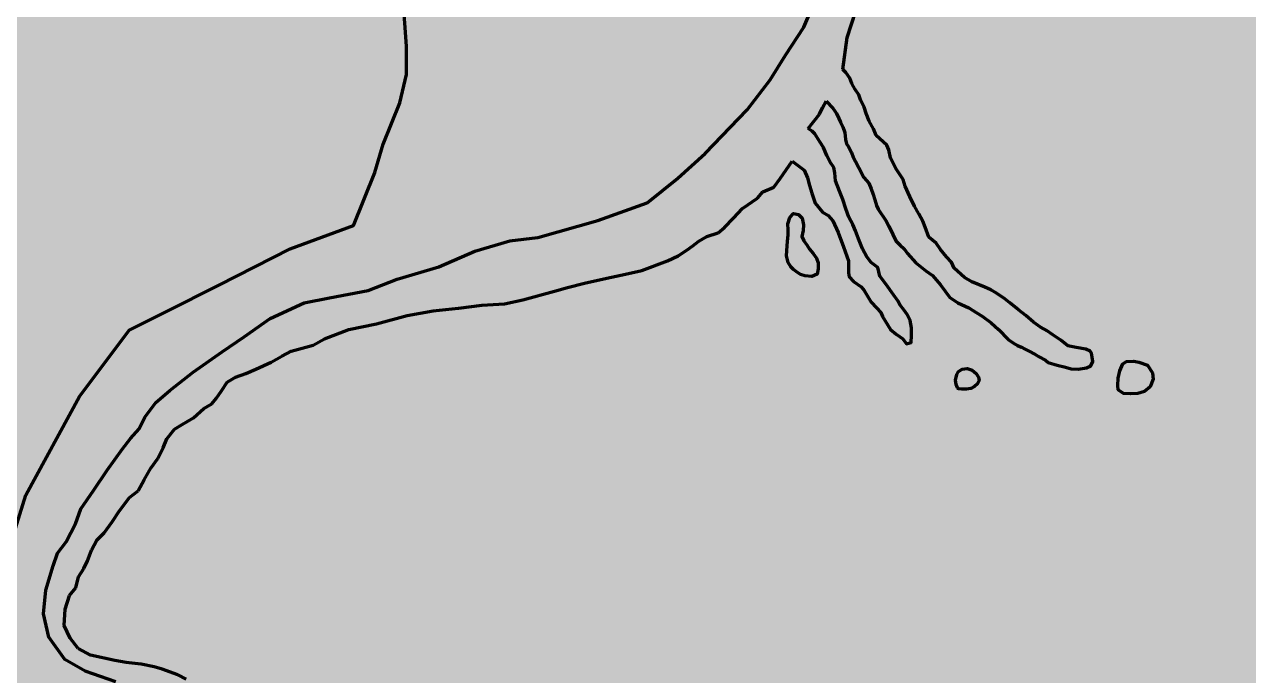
# Model space of a CAD drawing. Header units: millimetres. Extents: x 2676 to 5565, y 1584 to 2775.
# Drawn here: x 4963.1 to 5047, y 2260.4 to 2305 of the extents above; entities that cross this region are included whole.
import ezdxf

# ---------------------------------------------------------------- set-up
doc = ezdxf.new("R2010")
doc.units = ezdxf.units.MM
for name, color, linetype, lineweight, true_color in [('Warstwa1', 7, 'Continuous', 70, 0x688aad), ('Warstwa11', 7, 'Continuous', 70, 0x000000), ('Warstwa6', 7, 'Continuous', 70, 0xffffff)]:
    doc.layers.add(name, color=color, linetype=linetype, lineweight=lineweight, true_color=true_color)

msp = doc.modelspace()

# ---------------------------------------------------------------- hatches: boundary and pattern name
at = {"layer": 'Warstwa1', "lineweight": 70}
h = msp.add_hatch(color=256, dxfattribs=at)
h.dxf.hatch_style = 1
h.paths.add_polyline_path([(5505.159, 2428.685), (4750.944, 2428.685), (4750.944, 1755.038), (5505.159, 1755.038)])
at = {"layer": 'Warstwa11', "lineweight": 70}
h = msp.add_hatch(color=256, dxfattribs=at)
h.dxf.hatch_style = 1
h.paths.add_polyline_path([(5016.744, 2289.92), (5016.551, 2290.177), (5016.401, 2290.477), (5016.487, 2290.884), (5016.508, 2291.291), (5016.422, 2291.741), (5016.186, 2291.998), (5015.843, 2292.062), (5015.586, 2291.784), (5015.436, 2291.355), (5015.458, 2290.948), (5015.458, 2290.606), (5015.415, 2290.156), (5015.372, 2289.492), (5015.35, 2289.149), (5015.458, 2288.699), (5015.651, 2288.399), (5015.843, 2288.228), (5016.015, 2288.078), (5016.315, 2287.885), (5016.615, 2287.778), (5017.087, 2287.735), (5017.451, 2287.907), (5017.515, 2288.271), (5017.515, 2288.678), (5017.408, 2288.999), (5017.172, 2289.32), (5016.937, 2289.62)])
h.paths.add_polyline_path([(5028.352, 2281.091), (5028.064, 2281.329), (5027.733, 2281.447), (5027.377, 2281.396), (5027.131, 2281.244), (5027.012, 2281.032), (5026.936, 2280.634), (5026.97, 2280.354), (5027.063, 2280.126), (5027.131, 2280.058), (5027.36, 2280.024), (5027.691, 2280.032), (5027.97, 2280.083), (5028.242, 2280.21), (5028.445, 2280.38), (5028.547, 2280.609), (5028.513, 2280.837)])
h.paths.add_polyline_path([(5040.469, 2280.701), (5040.434, 2281.15), (5040.089, 2281.668), (5039.501, 2281.876), (5039.155, 2281.945), (5038.637, 2281.91), (5038.395, 2281.772), (5038.188, 2281.288), (5038.084, 2280.77), (5038.049, 2280.287), (5038.084, 2279.976), (5038.429, 2279.734), (5038.913, 2279.699), (5039.432, 2279.734), (5039.881, 2279.872), (5040.261, 2280.183)])

# ---------------------------------------------------------------- linework, layer by layer
at = {"layer": 'Warstwa1', "lineweight": 70}
for p, q in [((5019.502, 2304.118), (5020.408, 2306.875)), ((5019.218, 2301.928), (5019.502, 2304.118)), ((5017.828, 2299.288), (5018.061, 2299.748)), ((5016.846, 2297.882), (5017.621, 2298.856)), ((5017.621, 2298.856), (5017.828, 2299.288)), ((5014.91, 2294.45), (5015.734, 2295.632)), ((5014.496, 2293.868), (5014.91, 2294.45)), ((5013.368, 2293.097), (5013.725, 2293.548)), ((5013.725, 2293.548), (5014.496, 2293.868)), ((5012.332, 2292.398), (5013.368, 2293.097)), ((5011.711, 2291.74), (5012.332, 2292.398)), ((5010.676, 2290.725), (5011.109, 2291.101)), ((5011.109, 2291.101), (5011.711, 2291.74)), ((5008.927, 2289.842), (5009.341, 2290.161)), ((5009.341, 2290.161), (5009.887, 2290.481)), ((5009.887, 2290.481), (5010.676, 2290.725)), ((5007.931, 2289.165), (5008.514, 2289.541)), ((5008.514, 2289.541), (5008.927, 2289.842)), ((5005.443, 2288.165), (5007.197, 2288.827)), ((5007.197, 2288.827), (5007.931, 2289.165)), ((5003.036, 2287.62), (5004.315, 2287.901)), ((5004.315, 2287.901), (5005.443, 2288.165)), ((4999.463, 2286.736), (5000.347, 2286.999)), ((5000.347, 2286.999), (5001.513, 2287.281)), ((5001.513, 2287.281), (5003.036, 2287.62)), ((4996.031, 2285.871), (4997.292, 2286.134)), ((4997.292, 2286.134), (4999.463, 2286.736)), ((4989.374, 2285.081), (4991.141, 2285.401)), ((4991.141, 2285.401), (4992.891, 2285.57)), ((4992.891, 2285.57), (4994.489, 2285.777)), ((4994.489, 2285.777), (4996.031, 2285.871)), ((4985.368, 2284.104), (4987.267, 2284.499)), ((4987.267, 2284.499), (4989.374, 2285.081)), ((4982.923, 2283.033), (4983.712, 2283.465)), ((4983.712, 2283.465), (4985.368, 2284.104)), ((4980.772, 2282.291), (4981.411, 2282.63)), ((4981.411, 2282.63), (4982.923, 2283.033)), ((4979.004, 2281.389), (4980.038, 2281.878)), ((4980.038, 2281.878), (4980.772, 2282.291)), ((4977.593, 2280.844), (4978.308, 2281.107)), ((4978.308, 2281.107), (4979.004, 2281.389)), ((4976.634, 2279.923), (4977.029, 2280.506)), ((4977.029, 2280.506), (4977.593, 2280.844)), ((4975.976, 2279.021), (4976.277, 2279.378)), ((4976.277, 2279.378), (4976.634, 2279.923)), ((4974.735, 2278.063), (4975.431, 2278.702)), ((4975.431, 2278.702), (4975.976, 2279.021)), ((4973.418, 2277.292), (4973.945, 2277.612)), ((4973.945, 2277.612), (4974.735, 2278.063)), ((4972.91, 2276.634), (4973.418, 2277.292)), ((4972.29, 2275.281), (4972.647, 2276.014)), ((4972.647, 2276.014), (4972.91, 2276.634)), ((4971.801, 2274.604), (4972.29, 2275.281)), ((4971.349, 2273.815), (4971.801, 2274.604)), ((4970.933, 2273.071), (4971.349, 2273.815)), ((4969.635, 2271.68), (4970.35, 2272.601)), ((4970.35, 2272.601), (4970.933, 2273.071)), ((4968.601, 2270.176), (4969.146, 2270.947)), ((4969.146, 2270.947), (4969.635, 2271.68)), ((4968.112, 2269.688), (4968.601, 2270.176)), ((4967.736, 2268.992), (4968.112, 2269.688)), ((4967.472, 2268.278), (4967.736, 2268.992)), ((4966.852, 2267.169), (4967.209, 2267.752)), ((4967.209, 2267.752), (4967.472, 2268.278)), ((4966.665, 2266.429), (4966.852, 2267.169)), ((4965.932, 2264.963), (4966.233, 2265.902)), ((4966.233, 2265.902), (4966.665, 2266.429)), ((4965.875, 2263.835), (4965.932, 2264.963)), ((4966.27, 2262.97), (4965.875, 2263.835)), ((4966.834, 2262.256), (4966.27, 2262.97)), ((4967.662, 2261.805), (4966.834, 2262.256)), ((4969.336, 2261.448), (4967.662, 2261.805)), ((4970.107, 2261.316), (4969.336, 2261.448)), ((4971.141, 2261.185), (4970.107, 2261.316)), ((4972.025, 2260.997), (4971.141, 2261.185)), ((4972.59, 2260.847), (4972.025, 2260.997)), ((4973.643, 2260.471), (4972.59, 2260.847)), ((4974.226, 2260.17), (4973.643, 2260.471))]:
    msp.add_line(p, q, dxfattribs=at)
for points in [[(5018.061, 2299.748), (5018.518, 2299.278), (5018.639, 2299.117), (5018.773, 2298.902), (5018.948, 2298.566), (5019.056, 2298.324), (5019.204, 2297.988), (5019.338, 2297.599), (5019.392, 2297.128), (5019.459, 2296.819), (5019.58, 2296.671), (5019.809, 2296.242), (5019.93, 2295.906), (5020.077, 2295.623), (5020.306, 2295.18), (5020.657, 2294.531), (5020.993, 2294.141), (5021.155, 2293.738), (5021.289, 2293.349), (5021.397, 2292.999), (5021.518, 2292.61), (5021.639, 2292.354), (5022.151, 2291.57), (5022.352, 2291.194), (5022.648, 2290.63), (5022.85, 2290.187), (5023.132, 2289.891), (5023.415, 2289.636), (5023.643, 2289.327), (5024.208, 2288.668), (5024.894, 2288.131), (5025.364, 2287.822), (5025.903, 2287.172), (5026.226, 2286.742), (5026.549, 2286.299), (5027.086, 2285.95), (5027.853, 2285.587), (5028.35, 2285.278), (5028.767, 2285.036), (5029.372, 2284.566), (5029.872, 2284.105), (5030.544, 2283.419), (5030.907, 2283.178), (5031.189, 2283.016), (5031.445, 2282.909), (5031.713, 2282.774), (5031.982, 2282.627), (5032.359, 2282.425), (5032.655, 2282.237), (5033.085, 2282.022), (5033.287, 2281.847), (5033.892, 2281.673), (5034.456, 2281.538), (5034.846, 2281.417), (5035.33, 2281.391), (5035.895, 2281.485), (5036.191, 2281.632), (5036.339, 2281.928), (5036.298, 2282.21), (5036.258, 2282.492), (5036.15, 2282.64), (5035.855, 2282.774), (5035.196, 2282.869), (5034.631, 2283.003), (5034.147, 2283.379), (5033.596, 2283.755), (5033.206, 2284.011), (5032.749, 2284.279), (5032.265, 2284.615), (5031.74, 2285.072), (5031.243, 2285.462), (5030.664, 2285.934), (5030.301, 2286.217), (5029.736, 2286.606), (5029.36, 2286.821), (5028.943, 2287.009), (5028.055, 2287.372), (5027.545, 2287.668), (5026.845, 2288.313), (5026.656, 2288.733), (5026.32, 2289.082), (5025.903, 2289.593), (5025.607, 2290.036), (5025.11, 2290.439), (5024.841, 2291.111), (5024.692, 2291.544), (5024.41, 2292.027), (5024.114, 2292.565), (5023.792, 2293.223), (5023.482, 2293.922), (5023.334, 2294.379), (5022.849, 2295.135), (5022.486, 2295.874), (5022.352, 2296.412), (5022.217, 2296.734), (5021.504, 2297.396), (5021.316, 2297.853), (5021.007, 2298.39), (5020.805, 2298.901), (5020.671, 2299.331), (5020.415, 2299.841), (5020.308, 2300.191), (5020.052, 2300.557), (5019.836, 2300.973), (5019.689, 2301.322), (5019.406, 2301.712), (5019.218, 2301.928)], [(5015.734, 2295.632), (5016.569, 2295.033), (5016.784, 2294.498), (5016.933, 2293.984), (5017.083, 2293.449), (5017.319, 2292.764), (5017.812, 2292.144), (5018.218, 2291.93), (5018.518, 2291.566), (5018.882, 2290.753), (5019.268, 2289.768), (5019.607, 2288.808), (5019.607, 2288.554), (5019.607, 2287.992), (5019.647, 2287.71), (5019.942, 2287.403), (5020.478, 2287.028), (5020.679, 2286.773), (5020.88, 2286.439), (5021.161, 2285.983), (5021.509, 2285.595), (5021.804, 2285.287), (5021.938, 2285.006), (5022.476, 2284.116), (5022.864, 2283.795), (5023.32, 2283.474), (5023.574, 2283.139), (5023.882, 2283.219), (5023.923, 2283.701), (5023.923, 2284.237), (5023.815, 2284.719), (5023.614, 2285.134), (5023.387, 2285.469), (5023.146, 2285.79), (5022.985, 2286.071), (5022.69, 2286.486), (5022.181, 2287.196), (5021.752, 2287.758), (5021.604, 2288.364), (5021.162, 2288.699), (5020.867, 2289.087), (5020.559, 2289.649), (5020.291, 2290.332), (5020.09, 2290.868), (5019.902, 2291.302), (5019.634, 2291.81), (5019.419, 2292.373), (5019.218, 2293.015), (5018.99, 2293.578), (5018.709, 2294.301), (5018.669, 2294.836), (5018.601, 2295.216), (5018.347, 2295.577), (5018.106, 2296.019), (5017.891, 2296.568), (5017.637, 2296.97), (5017.301, 2297.507), (5017.114, 2297.694), (5016.846, 2297.882)], [(5015.372, 2289.492), (5015.415, 2290.156), (5015.458, 2290.606), (5015.458, 2290.948), (5015.436, 2291.355), (5015.586, 2291.784), (5015.843, 2292.062), (5016.186, 2291.998), (5016.422, 2291.741), (5016.508, 2291.291), (5016.487, 2290.884), (5016.401, 2290.477), (5016.551, 2290.177), (5016.744, 2289.92), (5016.937, 2289.62), (5017.172, 2289.32), (5017.408, 2288.999), (5017.515, 2288.678), (5017.515, 2288.271), (5017.451, 2287.907), (5017.087, 2287.735), (5016.615, 2287.778), (5016.315, 2287.885), (5016.015, 2288.078), (5015.843, 2288.228), (5015.651, 2288.399), (5015.458, 2288.699), (5015.35, 2289.149), (5015.372, 2289.492)], [(5038.049, 2280.287), (5038.084, 2280.77), (5038.188, 2281.288), (5038.395, 2281.772), (5038.637, 2281.91), (5039.155, 2281.945), (5039.501, 2281.876), (5040.089, 2281.668), (5040.434, 2281.15), (5040.469, 2280.701), (5040.261, 2280.183), (5039.881, 2279.872), (5039.432, 2279.734), (5038.913, 2279.699), (5038.429, 2279.734), (5038.084, 2279.976), (5038.049, 2280.287)], [(5027.063, 2280.126), (5026.97, 2280.354), (5026.936, 2280.634), (5027.012, 2281.032), (5027.131, 2281.244), (5027.377, 2281.396), (5027.733, 2281.447), (5028.064, 2281.329), (5028.352, 2281.091), (5028.513, 2280.837), (5028.547, 2280.609), (5028.445, 2280.38), (5028.242, 2280.21), (5027.97, 2280.083), (5027.691, 2280.032), (5027.36, 2280.024), (5027.131, 2280.058), (5027.063, 2280.126)]]:
    msp.add_lwpolyline(points, dxfattribs=at)
at = {"layer": 'Warstwa6', "lineweight": 70}
for points in [[(4960.964, 2265.492), (4963.24, 2272.768), (4966.91, 2279.523), (4970.323, 2284.071), (4972.826, 2285.321), (4976.466, 2287.14), (4981.358, 2289.642), (4985.681, 2291.233), (4987.16, 2294.871), (4987.729, 2296.804), (4988.867, 2299.646), (4989.322, 2301.579), (4989.322, 2303.511), (4989.094, 2306.695)], [(4969.41, 2259.985), (4967.296, 2260.714), (4965.912, 2261.515), (4964.819, 2263.044), (4964.454, 2264.646), (4964.6, 2266.248), (4965.11, 2267.923), (4965.412, 2268.801), (4966.011, 2269.571), (4966.639, 2270.798), (4967.011, 2271.825), (4967.867, 2273.08), (4968.809, 2274.478), (4969.865, 2275.933), (4970.408, 2276.646), (4971.012, 2277.313), (4971.383, 2278.112), (4972.154, 2279.11), (4973.096, 2279.937), (4974.695, 2281.193), (4976.693, 2282.59), (4978.206, 2283.617), (4979.976, 2284.873), (4982.317, 2285.928), (4984.035, 2286.275), (4986.69, 2286.788), (4988.688, 2287.559), (4991.543, 2288.414), (4993.998, 2289.47), (4996.396, 2290.183), (4998.319, 2290.417), (5002.429, 2291.587), (5005.798, 2292.785), (5007.91, 2294.468), (5009.778, 2296.17), (5012.661, 2299.165), (5014.231, 2301.219), (5015.287, 2302.902), (5016.543, 2304.814), (5017.257, 2306.468)]]:
    msp.add_lwpolyline(points, dxfattribs=at)

doc.saveas('drawing.dxf')
